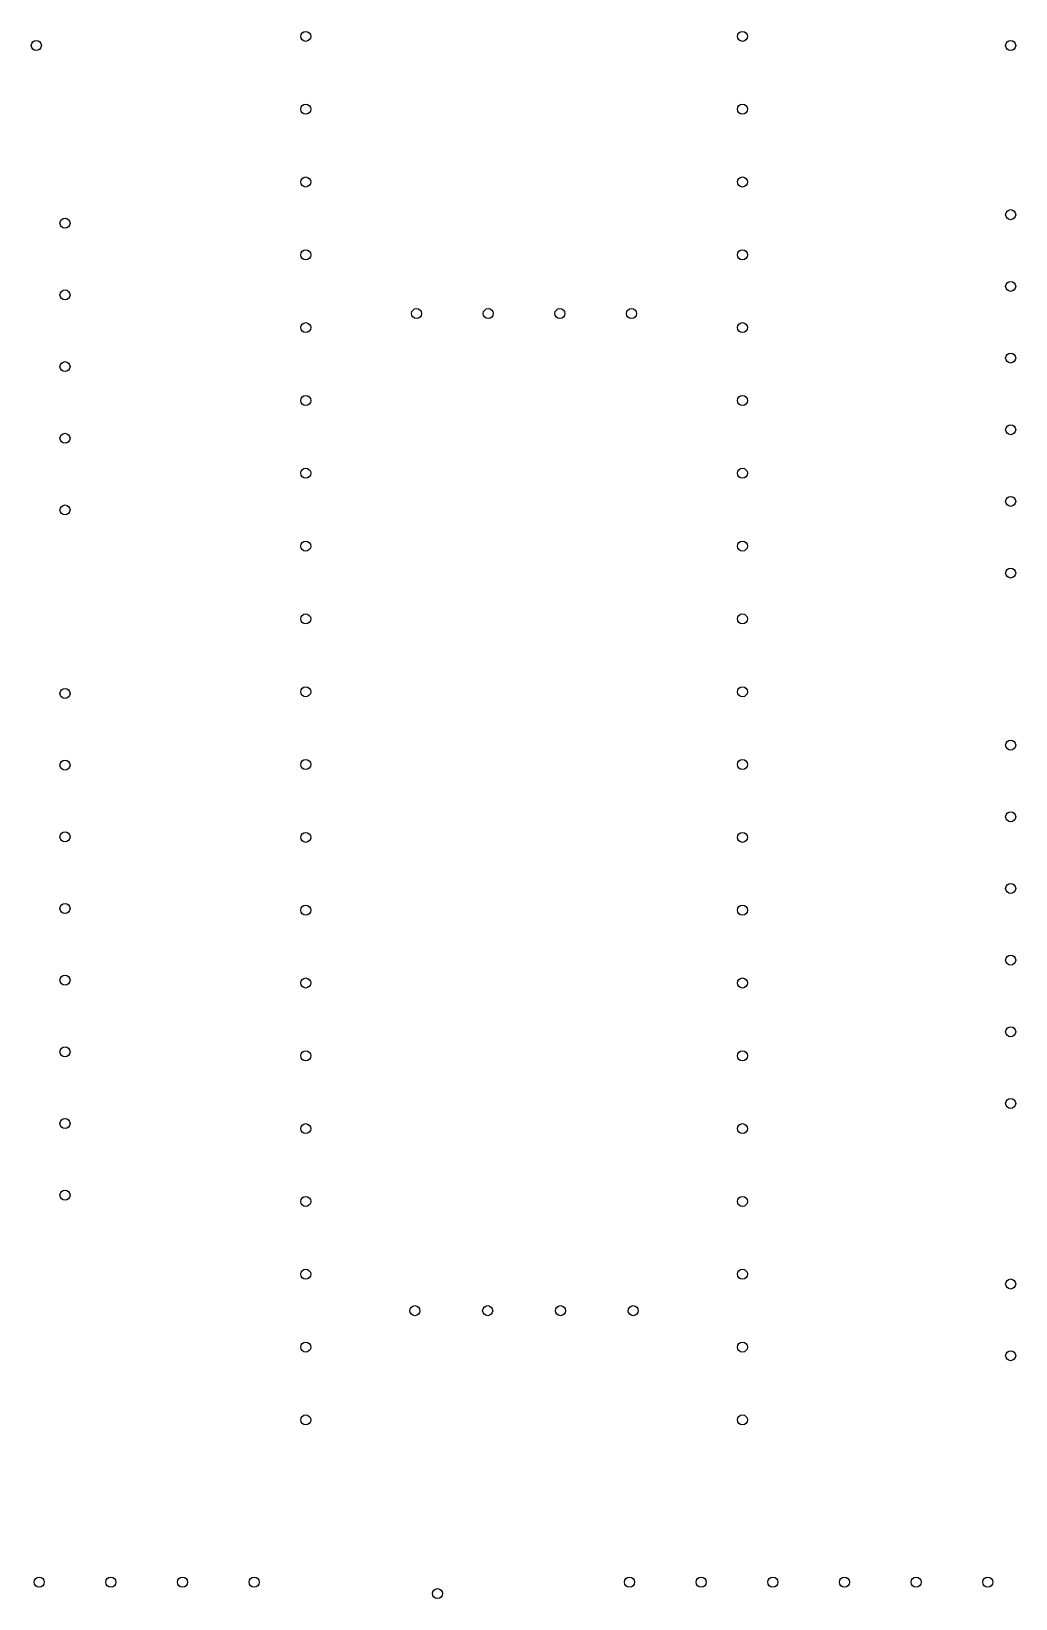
# Model space of a CAD drawing. Extents: x 95.8 to 130.2, y -127.6 to -72.9.
import ezdxf

# ---------------------------------------------------------------- set-up
doc = ezdxf.new("R2010")
doc.units = 0
doc.layers.add('BLACK', color=7, linetype='CONTINUOUS')

msp = doc.modelspace()

# ---------------------------------------------------------------- linework, layer by layer
at = {"layer": 'BLACK'}
for centre in [(96, -73.4), (96, -73.4), (105.4, -73.08), (105.4, -73.08), (120.64, -73.08), (120.64, -73.08), (130, -73.4), (130, -73.4), (105.4, -75.62), (105.4, -75.62), (120.64, -75.62), (120.64, -75.62), (105.4, -78.16), (105.4, -78.16), (120.64, -78.16), (120.64, -78.16), (130, -79.3), (130, -79.3), (97, -79.6), (97, -79.6), (105.4, -80.7), (105.4, -80.7), (120.64, -80.7), (120.64, -80.7), (97, -82.1), (97, -82.1), (130, -81.8), (130, -81.8), (105.4, -83.24), (105.4, -83.24), (109.27, -82.75), (109.27, -82.75), (111.77, -82.75), (111.77, -82.75), (114.27, -82.75), (114.27, -82.75), (116.77, -82.75), (116.77, -82.75), (120.64, -83.24), (120.64, -83.24), (130, -84.3), (130, -84.3), (97, -84.6), (97, -84.6), (105.4, -85.78), (105.4, -85.78), (120.64, -85.78), (120.64, -85.78), (97, -87.1), (97, -87.1), (130, -86.8), (130, -86.8), (105.4, -88.32), (105.4, -88.32), (120.64, -88.32), (120.64, -88.32), (97, -89.6), (97, -89.6), (130, -89.3), (130, -89.3), (105.4, -90.86), (105.4, -90.86), (120.64, -90.86), (120.64, -90.86), (130, -91.8), (130, -91.8), (105.4, -93.4), (105.4, -93.4), (120.64, -93.4), (120.64, -93.4), (97, -96), (97, -96), (105.4, -95.94), (105.4, -95.94), (120.64, -95.94), (120.64, -95.94), (130, -97.8), (130, -97.8), (97, -98.5), (97, -98.5), (105.4, -98.48), (105.4, -98.48), (120.64, -98.48), (120.64, -98.48), (130, -100.3), (130, -100.3), (97, -101), (97, -101), (105.4, -101.02), (105.4, -101.02), (120.64, -101.02), (120.64, -101.02), (130, -102.8), (130, -102.8), (97, -103.5), (97, -103.5), (105.4, -103.56), (105.4, -103.56), (120.64, -103.56), (120.64, -103.56), (130, -105.3), (130, -105.3), (97, -106), (97, -106), (105.4, -106.1), (105.4, -106.1), (120.64, -106.1), (120.64, -106.1), (130, -107.8), (130, -107.8), (97, -108.5), (97, -108.5), (105.4, -108.64), (105.4, -108.64), (120.64, -108.64), (120.64, -108.64), (130, -110.3), (130, -110.3), (97, -111), (97, -111), (105.4, -111.18), (105.4, -111.18), (120.64, -111.18), (120.64, -111.18), (97, -113.5), (97, -113.5), (105.4, -113.72), (105.4, -113.72), (120.64, -113.72), (120.64, -113.72), (105.4, -116.26), (105.4, -116.26), (120.64, -116.26), (120.64, -116.26), (130, -116.6), (130, -116.6), (109.21, -117.53), (109.21, -117.53), (111.75, -117.53), (111.75, -117.53), (114.29, -117.53), (114.29, -117.53), (116.83, -117.53), (116.83, -117.53), (105.4, -118.8), (105.4, -118.8), (120.64, -118.8), (120.64, -118.8), (130, -119.1), (130, -119.1), (105.4, -121.34), (105.4, -121.34), (120.64, -121.34), (120.64, -121.34), (96.1, -127), (96.1, -127), (98.6, -127), (98.6, -127), (101.1, -127), (101.1, -127), (103.6, -127), (103.6, -127), (116.7, -127), (116.7, -127), (119.2, -127), (119.2, -127), (121.7, -127), (121.7, -127), (124.2, -127), (124.2, -127), (126.7, -127), (126.7, -127), (129.2, -127), (129.2, -127), (110, -127.4), (110, -127.4)]:
    msp.add_circle(centre, 0.175, dxfattribs=at)

doc.saveas('drawing.dxf')
